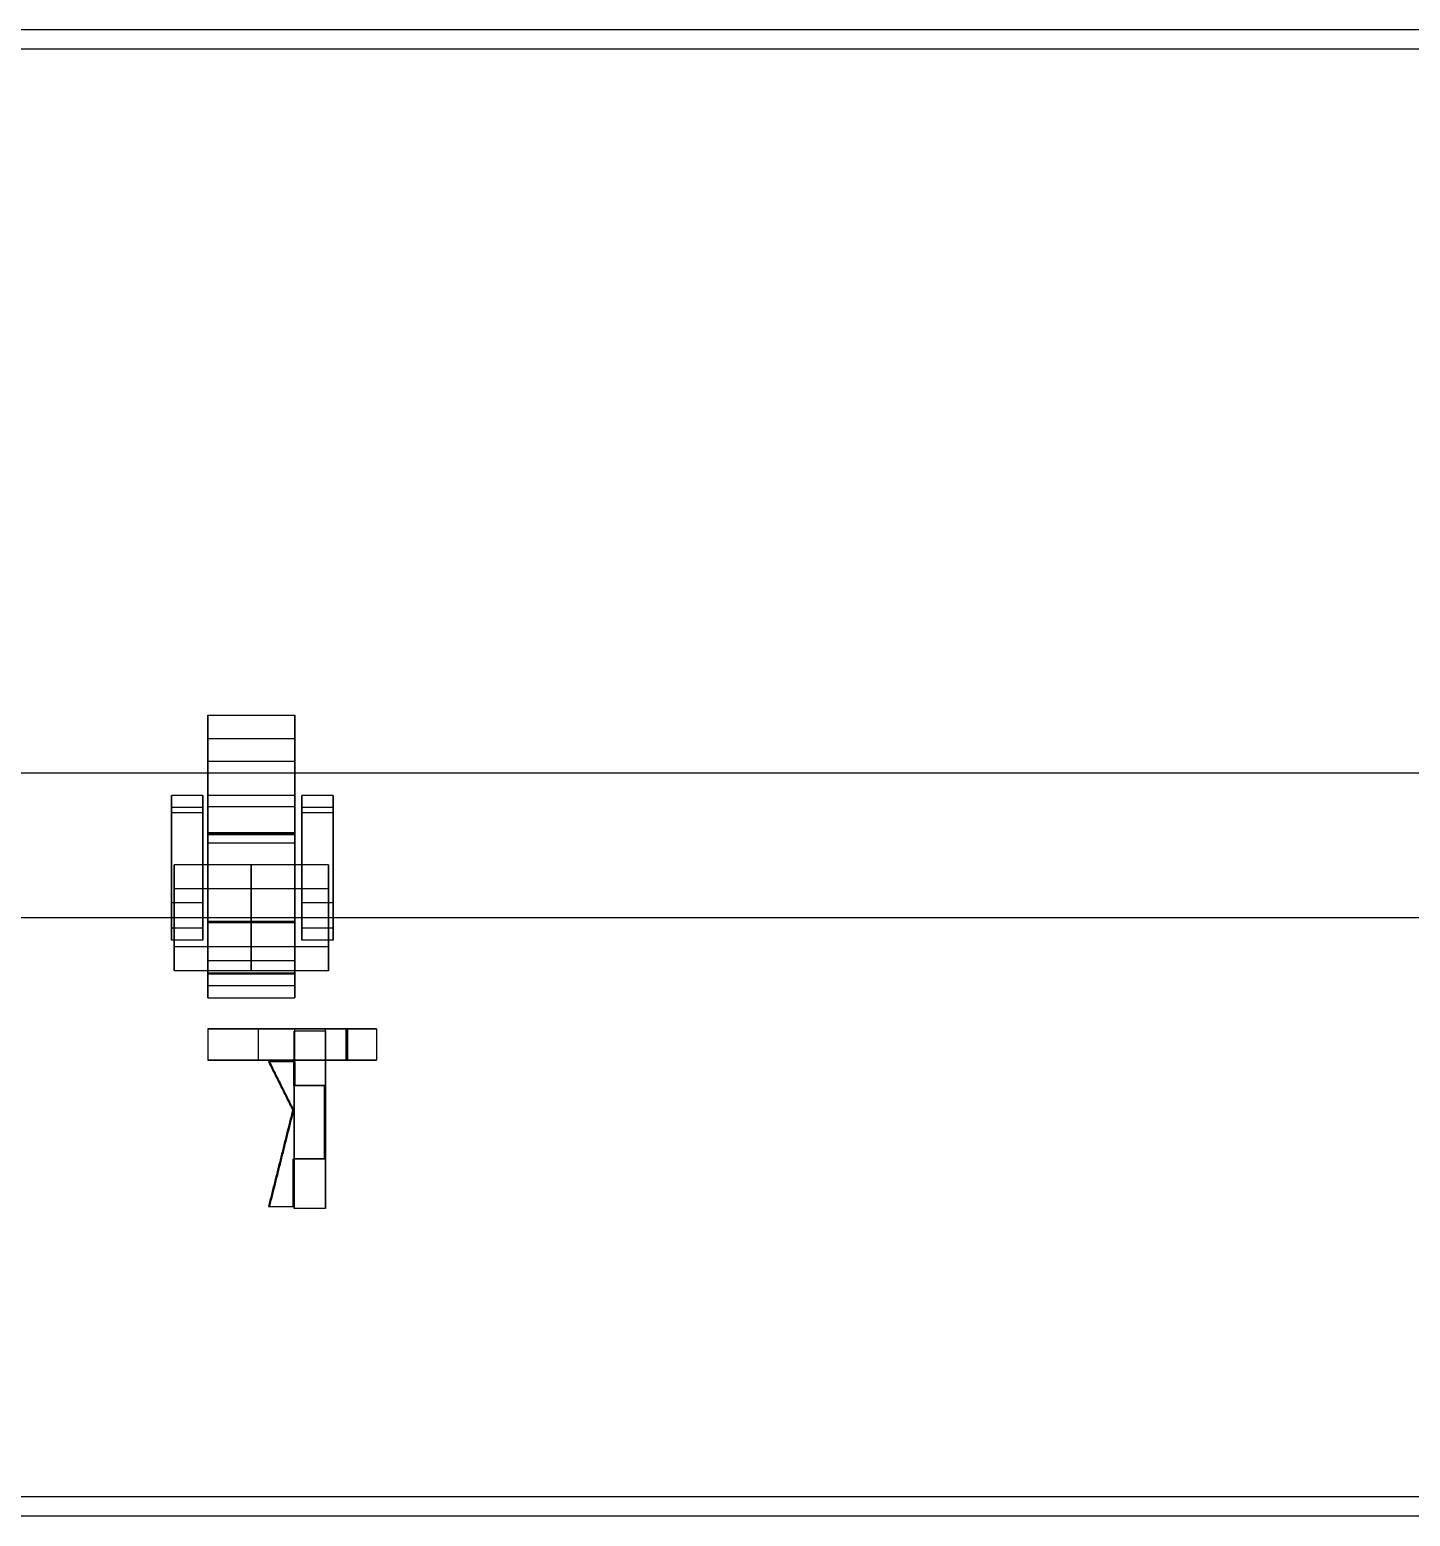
# Model space of a CAD drawing. Header units: millimetres. Extents: x -85 to 1059, y -155 to 155.
# Drawn here: x 201.1 to 487.1, y -154 to 154 of the extents above; entities that cross this region are included whole.
import ezdxf

# ---------------------------------------------------------------- set-up
doc = ezdxf.new("R2010")
doc.units = ezdxf.units.MM
doc.header["$MEASUREMENT"] = 0
doc.layers.add('Default', color=7, linetype='Continuous', true_color=0x000000)

msp = doc.modelspace()

# ---------------------------------------------------------------- linework, layer by layer
at = {"layer": 'Default'}
for p, q in [((231, -19, 258), (231, -24, 258)), ((263, -19, 258), (263, -24, 258)), ((231, -30, 269), (231, -30, 264)), ((231, -30, 252), (231, -30, 247)), ((263, -30, 269), (263, -30, 264)), ((263, -30, 252), (263, -30, 247)), ((231, -36, 258), (231, -41, 258)), ((263, -36, 258), (263, -41, 258))]:
    msp.add_line(p, q, dxfattribs=at)
for points, degree in [([(1000, 154), (500, 154), (0, 154)], 2), ([(1000, 150), (500, 150), (0, 150)], 2), ([(238, 7.16, 269.04), (238, 9.92, 269.04), (238, 11.96, 271.33), (238, 11.96, 274.09)], 3), ([(238, 11.96, 274.09), (247, 11.96, 274.09), (256, 11.96, 274.09)], 2), ([(238, 11.96, 274.09), (238, 11.96, 284.04), (238, 11.96, 294), (238, 11.96, 303.95)], 3), ([(238, 11.96, 303.95), (247, 11.96, 303.95), (256, 11.96, 303.95)], 2), ([(238, 11.96, 303.95), (238, 11.96, 306.71), (238, 9.92, 308.91), (238, 7.16, 308.91)], 3), ([(256, 7.16, 269.04), (256, 9.92, 269.04), (256, 11.96, 271.33), (256, 11.96, 274.09)], 3), ([(256, 11.96, 274.09), (256, 11.96, 284.04), (256, 11.96, 294), (256, 11.96, 303.95)], 3), ([(256, 11.96, 303.95), (256, 11.96, 306.71), (256, 9.92, 308.91), (256, 7.16, 308.91)], 3), ([(238, -12.71, 269.04), (238, -6.08, 269.04), (238, 0.54, 269.04), (238, 7.16, 269.04)], 3), ([(238, 7.16, 269.04), (247, 7.16, 269.04), (256, 7.16, 269.04)], 2), ([(238, 7.16, 308.91), (247, 7.16, 308.91), (256, 7.16, 308.91)], 2), ([(238, 7.16, 308.91), (238, -9.02, 308.91), (238, -25.21, 308.91), (238, -41.4, 308.91)], 3), ([(256, -12.71, 269.04), (256, -6.08, 269.04), (256, 0.54, 269.04), (256, 7.16, 269.04)], 3), ([(256, 7.16, 308.91), (256, -9.02, 308.91), (256, -25.21, 308.91), (256, -41.4, 308.91)], 3), ([(1039, 0, -6), (495.5, 0, -6), (-48, 0, -6)], 2), ([(1000, 0, -154), (500, 0, -154), (0, 0, -154)], 2), ([(1000, 0, -150), (500, 0, -150), (0, 0, -150)], 2), ([(238, 2.44, 278.92), (238, -18.2, 278.92), (238, -38.84, 278.92)], 2), ([(238, 2.44, 278.92), (247, 2.44, 278.92), (256, 2.44, 278.92)], 2), ([(238, -38.84, 298.68), (238, -18.2, 298.68), (238, 2.44, 298.68)], 2), ([(238, 2.44, 298.68), (247, 2.44, 298.68), (256, 2.44, 298.68)], 2), ([(238, 2.44, 298.68), (238, 2.44, 288.8), (238, 2.44, 278.92)], 2), ([(256, 2.44, 278.92), (256, -18.2, 278.92), (256, -38.84, 278.92)], 2), ([(256, -38.84, 298.68), (256, -18.2, 298.68), (256, 2.44, 298.68)], 2), ([(256, 2.44, 298.68), (256, 2.44, 288.8), (256, 2.44, 278.92)], 2), ([(1000, 0, 154), (500, 0, 154), (0, 0, 154)], 2), ([(1000, 0, 150), (500, 0, 150), (0, 0, 150)], 2), ([(237, -4.68, 237.06), (233.75, -4.68, 237.06), (230.5, -4.68, 237.06)], 2), ([(230.5, -4.68, 241.94), (230.5, -4.68, 240.31), (230.5, -4.68, 238.68), (230.5, -4.68, 237.06)], 3), ([(237, -4.68, 241.94), (233.75, -4.68, 241.94), (230.5, -4.68, 241.94)], 2), ([(230.5, -4.68, 237.06), (230.5, -4.68, 235.68), (230.5, -5.8, 234.56), (230.5, -7.18, 234.56)], 3), ([(230.5, -7.18, 244.44), (230.5, -5.8, 244.44), (230.5, -4.68, 243.32), (230.5, -4.68, 241.94)], 3), ([(237, -4.68, 241.94), (237, -4.68, 240.31), (237, -4.68, 238.68), (237, -4.68, 237.06)], 3), ([(237, -4.68, 237.06), (237, -4.68, 235.68), (237, -5.8, 234.56), (237, -7.18, 234.56)], 3), ([(237, -7.18, 244.44), (237, -5.8, 244.44), (237, -4.68, 243.32), (237, -4.68, 241.94)], 3), ([(238, -6.92, 234.47), (238, -5.54, 234.47), (238, -4.62, 235.63), (238, -4.62, 237.01)], 3), ([(238, -4.62, 237.01), (247, -4.62, 237.01), (256, -4.62, 237.01)], 2), ([(238, -4.62, 237.01), (238, -4.62, 238.64), (238, -4.62, 240.27), (238, -4.62, 241.89)], 3), ([(238, -4.62, 241.89), (247, -4.62, 241.89), (256, -4.62, 241.89)], 2), ([(238, -4.62, 241.89), (238, -4.62, 243.27), (238, -5.54, 244.35), (238, -6.92, 244.35)], 3), ([(256, -6.92, 234.47), (256, -5.54, 234.47), (256, -4.62, 235.63), (256, -4.62, 237.01)], 3), ([(256, -4.62, 237.01), (256, -4.62, 238.64), (256, -4.62, 240.27), (256, -4.62, 241.89)], 3), ([(256, -4.62, 241.89), (256, -4.62, 243.27), (256, -5.54, 244.35), (256, -6.92, 244.35)], 3), ([(264, -4.68, 237.17), (260.75, -4.68, 237.17), (257.5, -4.68, 237.17)], 2), ([(257.5, -4.68, 242.05), (257.5, -4.68, 240.42), (257.5, -4.68, 238.8), (257.5, -4.68, 237.17)], 3), ([(264, -4.68, 242.05), (260.75, -4.68, 242.05), (257.5, -4.68, 242.05)], 2), ([(257.5, -4.68, 237.17), (257.5, -4.68, 235.79), (257.5, -5.8, 234.67), (257.5, -7.18, 234.67)], 3), ([(257.5, -7.18, 244.55), (257.5, -5.8, 244.55), (257.5, -4.68, 243.43), (257.5, -4.68, 242.05)], 3), ([(264, -4.68, 242.05), (264, -4.68, 240.42), (264, -4.68, 238.8), (264, -4.68, 237.17)], 3), ([(264, -4.68, 237.17), (264, -4.68, 235.79), (264, -5.8, 234.67), (264, -7.18, 234.67)], 3), ([(264, -7.18, 244.55), (264, -5.8, 244.55), (264, -4.68, 243.43), (264, -4.68, 242.05)], 3), ([(237, -7.18, 234.56), (233.75, -7.18, 234.56), (230.5, -7.18, 234.56)], 2), ([(230.5, -7.18, 234.56), (230.5, -15.51, 234.56), (230.5, -23.84, 234.56), (230.5, -32.17, 234.56)], 3), ([(237, -7.18, 244.44), (233.75, -7.18, 244.44), (230.5, -7.18, 244.44)], 2), ([(230.5, -32.17, 244.44), (230.5, -23.84, 244.44), (230.5, -15.51, 244.44), (230.5, -7.18, 244.44)], 3), ([(237, -8.22, 239.47), (233.75, -8.22, 239.47), (230.5, -8.22, 239.47)], 2), ([(237, -7.18, 234.56), (237, -15.51, 234.56), (237, -23.84, 234.56), (237, -32.17, 234.56)], 3), ([(237, -32.17, 244.44), (237, -23.84, 244.44), (237, -15.51, 244.44), (237, -7.18, 244.44)], 3), ([(238, -30.72, 234.47), (238, -22.79, 234.47), (238, -14.85, 234.47), (238, -6.92, 234.47)], 3), ([(238, -6.92, 234.47), (247, -6.92, 234.47), (256, -6.92, 234.47)], 2), ([(238, -6.92, 244.35), (247, -6.92, 244.35), (256, -6.92, 244.35)], 2), ([(238, -6.92, 244.35), (238, -9.45, 244.35), (238, -11.97, 244.35), (238, -14.5, 244.35)], 3), ([(256, -30.72, 234.47), (256, -22.79, 234.47), (256, -14.85, 234.47), (256, -6.92, 234.47)], 3), ([(256, -6.92, 244.35), (256, -9.45, 244.35), (256, -11.97, 244.35), (256, -14.5, 244.35)], 3), ([(264, -7.18, 234.67), (260.75, -7.18, 234.67), (257.5, -7.18, 234.67)], 2), ([(257.5, -7.18, 234.67), (257.5, -15.51, 234.67), (257.5, -23.84, 234.67), (257.5, -32.17, 234.67)], 3), ([(264, -7.18, 244.55), (260.75, -7.18, 244.55), (257.5, -7.18, 244.55)], 2), ([(257.5, -32.17, 244.55), (257.5, -23.84, 244.55), (257.5, -15.51, 244.55), (257.5, -7.18, 244.55)], 3), ([(264, -8.22, 239.59), (260.75, -8.22, 239.59), (257.5, -8.22, 239.59)], 2), ([(264, -7.18, 234.67), (264, -15.51, 234.67), (264, -23.84, 234.67), (264, -32.17, 234.67)], 3), ([(264, -32.17, 244.55), (264, -23.84, 244.55), (264, -15.51, 244.55), (264, -7.18, 244.55)], 3), ([(238, -12.3, 239.6), (247, -12.3, 239.6), (256, -12.3, 239.6)], 2), ([(238, -12.55, 268.81), (247, -12.55, 268.81), (256, -12.55, 268.81)], 2), ([(238, -12.55, 268.81), (238, -12.6, 268.89), (238, -12.66, 268.97), (238, -12.71, 269.04)], 3), ([(238, -12.71, 269.04), (247, -12.71, 269.04), (256, -12.71, 269.04)], 2), ([(238, -14.5, 244.35), (247, -14.5, 244.35), (256, -14.5, 244.35)], 2), ([(256, -12.55, 268.81), (256, -12.6, 268.89), (256, -12.66, 268.97), (256, -12.71, 269.04)], 3), ([(263, -19, 258), (247, -19, 258), (231, -19, 258)], 2), ([(263, -24, 258), (247, -24, 258), (231, -24, 258)], 2), ([(237, -26.92, 239.47), (233.75, -26.92, 239.47), (230.5, -26.92, 239.47)], 2), ([(264, -26.92, 239.59), (260.75, -26.92, 239.59), (257.5, -26.92, 239.59)], 2), ([(1059, -30, 252), (515.5, -30, 252), (-28, -30, 252)], 2), ([(1059, -30, 184), (515.5, -30, 184), (-28, -30, 184)], 2), ([(263, -30, 247), (247, -30, 247), (231, -30, 247)], 2), ([(263, -30, 252), (247, -30, 252), (231, -30, 252)], 2), ([(263, -30, 269), (247, -30, 269), (231, -30, 269)], 2), ([(263, -30, 264), (247, -30, 264), (231, -30, 264)], 2), ([(238, -30.72, 210.96), (247, -30.72, 210.96), (256, -30.72, 210.96)], 2), ([(238, -30.72, 210.96), (238, -30.72, 218.79), (238, -30.72, 226.63), (238, -30.72, 234.47)], 3), ([(238, -30.72, 234.47), (247, -30.72, 234.47), (256, -30.72, 234.47)], 2), ([(256, -30.72, 210.96), (256, -30.72, 218.79), (256, -30.72, 226.63), (256, -30.72, 234.47)], 3), ([(237, -32.17, 234.56), (233.75, -32.17, 234.56), (230.5, -32.17, 234.56)], 2), ([(230.5, -32.17, 234.56), (230.5, -33.55, 234.56), (230.5, -34.67, 235.68), (230.5, -34.67, 237.06)], 3), ([(237, -32.17, 244.44), (233.75, -32.17, 244.44), (230.5, -32.17, 244.44)], 2), ([(230.5, -34.67, 241.94), (230.5, -34.67, 243.32), (230.5, -33.55, 244.44), (230.5, -32.17, 244.44)], 3), ([(237, -32.17, 234.56), (237, -33.55, 234.56), (237, -34.67, 235.68), (237, -34.67, 237.06)], 3), ([(237, -34.67, 241.94), (237, -34.67, 243.32), (237, -33.55, 244.44), (237, -32.17, 244.44)], 3), ([(238, -30.99, 239.6), (247, -30.99, 239.6), (256, -30.99, 239.6)], 2), ([(264, -32.17, 234.67), (260.75, -32.17, 234.67), (257.5, -32.17, 234.67)], 2), ([(257.5, -32.17, 234.67), (257.5, -33.55, 234.67), (257.5, -34.67, 235.79), (257.5, -34.67, 237.17)], 3), ([(264, -32.17, 244.55), (260.75, -32.17, 244.55), (257.5, -32.17, 244.55)], 2), ([(257.5, -34.67, 242.05), (257.5, -34.67, 243.43), (257.5, -33.55, 244.55), (257.5, -32.17, 244.55)], 3), ([(264, -32.17, 234.67), (264, -33.55, 234.67), (264, -34.67, 235.79), (264, -34.67, 237.17)], 3), ([(264, -34.67, 242.05), (264, -34.67, 243.43), (264, -33.55, 244.55), (264, -32.17, 244.55)], 3), ([(237, -34.67, 237.06), (233.75, -34.67, 237.06), (230.5, -34.67, 237.06)], 2), ([(237, -34.67, 241.94), (233.75, -34.67, 241.94), (230.5, -34.67, 241.94)], 2), ([(230.5, -34.67, 237.06), (230.5, -34.67, 238.68), (230.5, -34.67, 240.31), (230.5, -34.67, 241.94)], 3), ([(263, -36, 258), (247, -36, 258), (231, -36, 258)], 2), ([(237, -34.67, 237.06), (237, -34.67, 238.68), (237, -34.67, 240.31), (237, -34.67, 241.94)], 3), ([(264, -34.67, 237.17), (260.75, -34.67, 237.17), (257.5, -34.67, 237.17)], 2), ([(264, -34.67, 242.05), (260.75, -34.67, 242.05), (257.5, -34.67, 242.05)], 2), ([(257.5, -34.67, 237.17), (257.5, -34.67, 238.8), (257.5, -34.67, 240.42), (257.5, -34.67, 242.05)], 3), ([(264, -34.67, 237.17), (264, -34.67, 238.8), (264, -34.67, 240.42), (264, -34.67, 242.05)], 3), ([(238, -38.84, 278.92), (247, -38.84, 278.92), (256, -38.84, 278.92)], 2), ([(238, -38.84, 278.92), (238, -38.84, 288.8), (238, -38.84, 298.68)], 2), ([(238, -38.84, 298.68), (247, -38.84, 298.68), (256, -38.84, 298.68)], 2), ([(256, -38.84, 278.92), (256, -38.84, 288.8), (256, -38.84, 298.68)], 2), ([(263, -41, 258), (247, -41, 258), (231, -41, 258)], 2), ([(238, -41.4, 308.91), (247, -41.4, 308.91), (256, -41.4, 308.91)], 2), ([(238, -41.4, 308.91), (238, -44.16, 308.91), (238, -46.6, 306.71), (238, -46.6, 303.95)], 3), ([(238, -41.59, 257.96), (247, -41.59, 257.96), (256, -41.59, 257.96)], 2), ([(238, -41.59, 189.96), (247, -41.59, 189.96), (256, -41.59, 189.96)], 2), ([(256, -41.4, 308.91), (256, -44.16, 308.91), (256, -46.6, 306.71), (256, -46.6, 303.95)], 3), ([(238, -46.6, 173.79), (238, -45.75, 173.79), (238, -44.9, 173.79), (238, -44.06, 173.79)], 3), ([(238, -44.06, 173.79), (247, -44.06, 173.79), (256, -44.06, 173.79)], 2), ([(256, -46.6, 173.79), (256, -45.75, 173.79), (256, -44.9, 173.79), (256, -44.06, 173.79)], 3), ([(238, -46.6, 303.95), (247, -46.6, 303.95), (256, -46.6, 303.95)], 2), ([(238, -46.6, 173.79), (247, -46.6, 173.79), (256, -46.6, 173.79)], 2), ([(266.57, -53, 273.58), (252.28, -53, 273.58), (237.99, -53, 273.58)], 2), ([(237.99, -53, 273.58), (237.99, -56.25, 273.58), (237.99, -59.5, 273.58)], 2), ([(237.99, -53, 273.58), (237.99, -53, 223.66), (237.99, -53, 173.74)], 2), ([(237.99, -53, 173.74), (237.99, -56.25, 173.74), (237.99, -59.5, 173.74)], 2), ([(237.99, -53, 173.74), (252.45, -53, 173.74), (266.92, -53, 173.74)], 2), ([(248.46, -53, 181.59), (248.46, -56.25, 181.59), (248.46, -59.5, 181.59)], 2), ([(248.46, -53, 195.35), (248.46, -56.25, 195.35), (248.46, -59.5, 195.35)], 2), ([(248.46, -53, 256.38), (248.46, -56.25, 256.38), (248.46, -59.5, 256.38)], 2), ([(248.46, -53, 270.14), (248.46, -56.25, 270.14), (248.46, -59.5, 270.14)], 2), ([(262.4, -53.51, 253.83), (259.15, -53.51, 253.83), (255.9, -53.51, 253.83)], 2), ([(255.9, -59.51, 253.83), (255.9, -56.51, 253.83), (255.9, -53.51, 253.83)], 2), ([(262.4, -53.51, 193.5), (259.15, -53.51, 193.5), (255.9, -53.51, 193.5)], 2), ([(255.9, -53.51, 253.83), (255.9, -53.51, 223.66), (255.9, -53.51, 193.5)], 2), ([(255.9, -53.51, 193.5), (255.9, -56.51, 193.5), (255.9, -59.51, 193.5)], 2), ([(262.33, -53, 193.5), (259.16, -53, 193.5), (255.98, -53, 193.5)], 2), ([(255.98, -53, 193.5), (255.98, -56.25, 193.5), (255.98, -59.5, 193.5)], 2), ([(255.98, -53, 193.5), (255.98, -53, 223.66), (255.98, -53, 253.83)], 2), ([(255.98, -53, 253.83), (255.98, -56.25, 253.83), (255.98, -59.5, 253.83)], 2), ([(255.98, -53, 253.83), (259.16, -53, 253.83), (262.33, -53, 253.83)], 2), ([(262.33, -53, 193.5), (262.33, -56.25, 193.5), (262.33, -59.5, 193.5)], 2), ([(262.33, -53, 253.83), (262.33, -56.25, 253.83), (262.33, -59.5, 253.83)], 2), ([(262.33, -53, 253.83), (262.33, -53, 223.66), (262.33, -53, 193.5)], 2), ([(262.4, -59.51, 253.83), (262.4, -56.51, 253.83), (262.4, -53.51, 253.83)], 2), ([(262.4, -53.51, 253.83), (262.4, -53.51, 223.66), (262.4, -53.51, 193.5)], 2), ([(262.4, -53.51, 193.5), (262.4, -56.51, 193.5), (262.4, -59.51, 193.5)], 2), ([(272.92, -53, 293.34), (269.74, -53, 293.34), (266.57, -53, 293.34)], 2), ([(266.57, -53, 293.34), (266.57, -56.25, 293.34), (266.57, -59.5, 293.34)], 2), ([(266.57, -53, 293.34), (266.57, -53, 283.46), (266.57, -53, 273.58)], 2), ([(266.57, -53, 273.58), (266.57, -56.25, 273.58), (266.57, -59.5, 273.58)], 2), ([(266.92, -53, 173.74), (266.87, -53, 213.61), (266.83, -53, 253.47)], 2), ([(266.83, -53, 253.47), (266.83, -56.25, 253.47), (266.83, -59.5, 253.47)], 2), ([(266.83, -53, 253.47), (269.87, -53, 256.38), (272.92, -53, 259.29)], 2), ([(266.92, -53, 173.74), (266.92, -56.25, 173.74), (266.92, -59.5, 173.74)], 2), ([(272.92, -53, 259.29), (272.92, -56.25, 259.29), (272.92, -59.5, 259.29)], 2), ([(272.92, -53, 259.29), (272.92, -53, 276.31), (272.92, -53, 293.34)], 2), ([(272.92, -53, 293.34), (272.92, -56.25, 293.34), (272.92, -59.5, 293.34)], 2), ([(266.57, -59.5, 273.58), (252.28, -59.5, 273.58), (237.99, -59.5, 273.58)], 2), ([(237.99, -59.5, 273.58), (237.99, -59.5, 223.66), (237.99, -59.5, 173.74)], 2), ([(237.99, -59.5, 173.74), (252.45, -59.5, 173.74), (266.92, -59.5, 173.74)], 2), ([(255.85, -59.82, 178.6), (253.2, -59.82, 178.6), (250.56, -59.82, 178.6)], 2), ([(250.56, -59.82, 178.6), (250.56, -59.82, 181.85), (250.56, -59.82, 185.1)], 2), ([(255.85, -59.82, 185.1), (253.2, -59.82, 185.1), (250.56, -59.82, 185.1)], 2), ([(250.56, -59.82, 178.6), (253.06, -64.82, 178.6), (255.56, -69.82, 178.6)], 2), ([(250.56, -59.82, 185.1), (253.06, -64.82, 185.1), (255.56, -69.82, 185.1)], 2), ([(255.96, -59.82, 214), (253.32, -59.82, 214), (250.67, -59.82, 214)], 2), ([(250.67, -59.82, 214), (250.67, -59.82, 217.25), (250.67, -59.82, 220.5)], 2), ([(255.96, -59.82, 220.5), (253.32, -59.82, 220.5), (250.67, -59.82, 220.5)], 2), ([(250.67, -59.82, 214), (253.17, -64.82, 214), (255.67, -69.82, 214)], 2), ([(250.67, -59.82, 220.5), (253.17, -64.82, 220.5), (255.67, -69.82, 220.5)], 2), ([(256.07, -59.82, 247), (253.43, -59.82, 247), (250.78, -59.82, 247)], 2), ([(250.78, -59.82, 247), (250.78, -59.82, 250.25), (250.78, -59.82, 253.5)], 2), ([(256.07, -59.82, 253.5), (253.43, -59.82, 253.5), (250.78, -59.82, 253.5)], 2), ([(250.78, -59.82, 247), (253.28, -64.82, 247), (255.78, -69.82, 247)], 2), ([(250.78, -59.82, 253.5), (253.28, -64.82, 253.5), (255.78, -69.82, 253.5)], 2), ([(255.85, -64.76, 178.6), (255.85, -62.29, 178.6), (255.85, -59.82, 178.6)], 2), ([(255.85, -59.82, 178.6), (255.85, -59.82, 181.85), (255.85, -59.82, 185.1)], 2), ([(255.85, -64.76, 185.1), (255.85, -62.29, 185.1), (255.85, -59.82, 185.1)], 2), ([(262.4, -59.51, 253.83), (259.15, -59.51, 253.83), (255.9, -59.51, 253.83)], 2), ([(255.9, -59.51, 273.58), (255.9, -59.51, 263.7), (255.9, -59.51, 253.83)], 2), ([(262.4, -59.51, 273.58), (259.15, -59.51, 273.58), (255.9, -59.51, 273.58)], 2), ([(262.4, -59.51, 193.5), (259.15, -59.51, 193.5), (255.9, -59.51, 193.5)], 2), ([(262.4, -59.51, 173.74), (259.15, -59.51, 173.74), (255.9, -59.51, 173.74)], 2), ([(255.9, -59.51, 193.5), (255.9, -59.51, 183.62), (255.9, -59.51, 173.74)], 2), ([(255.9, -59.51, 173.74), (255.9, -74.85, 173.74), (255.9, -90.2, 173.74)], 2), ([(255.9, -90.2, 273.58), (255.9, -74.85, 273.58), (255.9, -59.51, 273.58)], 2), ([(255.96, -64.76, 214), (255.96, -62.29, 214), (255.96, -59.82, 214)], 2), ([(255.96, -59.82, 214), (255.96, -59.82, 217.25), (255.96, -59.82, 220.5)], 2), ([(255.96, -64.76, 220.5), (255.96, -62.29, 220.5), (255.96, -59.82, 220.5)], 2), ([(262.33, -59.5, 193.5), (259.16, -59.5, 193.5), (255.98, -59.5, 193.5)], 2), ([(255.98, -59.5, 193.5), (255.98, -59.5, 223.66), (255.98, -59.5, 253.83)], 2), ([(255.98, -59.5, 253.83), (259.16, -59.5, 253.83), (262.33, -59.5, 253.83)], 2), ([(256.07, -64.76, 247), (256.07, -62.29, 247), (256.07, -59.82, 247)], 2), ([(256.07, -59.82, 247), (256.07, -59.82, 250.25), (256.07, -59.82, 253.5)], 2), ([(256.07, -64.76, 253.5), (256.07, -62.29, 253.5), (256.07, -59.82, 253.5)], 2), ([(262.33, -59.5, 253.83), (262.33, -59.5, 223.66), (262.33, -59.5, 193.5)], 2), ([(262.4, -59.51, 273.58), (262.4, -59.51, 263.7), (262.4, -59.51, 253.83)], 2), ([(262.4, -59.51, 193.5), (262.4, -59.51, 183.62), (262.4, -59.51, 173.74)], 2), ([(262.4, -59.51, 173.74), (262.4, -74.85, 173.74), (262.4, -90.2, 173.74)], 2), ([(262.4, -90.2, 273.58), (262.4, -74.85, 273.58), (262.4, -59.51, 273.58)], 2), ([(272.92, -59.5, 293.34), (269.74, -59.5, 293.34), (266.57, -59.5, 293.34)], 2), ([(266.57, -59.5, 293.34), (266.57, -59.5, 283.46), (266.57, -59.5, 273.58)], 2), ([(266.92, -59.5, 173.74), (266.87, -59.5, 213.61), (266.83, -59.5, 253.47)], 2), ([(266.83, -59.5, 253.47), (269.87, -59.5, 256.38), (272.92, -59.5, 259.29)], 2), ([(272.92, -59.5, 259.29), (272.92, -59.5, 276.31), (272.92, -59.5, 293.34)], 2), ([(262.2, -64.76, 178.6), (259.03, -64.76, 178.6), (255.85, -64.76, 178.6)], 2), ([(255.85, -64.76, 178.6), (255.85, -64.76, 181.85), (255.85, -64.76, 185.1)], 2), ([(262.2, -64.76, 185.1), (259.03, -64.76, 185.1), (255.85, -64.76, 185.1)], 2), ([(262.4, -64.8, 213.96), (259.15, -64.8, 213.96), (255.9, -64.8, 213.96)], 2), ([(255.9, -79.97, 213.96), (255.9, -72.38, 213.96), (255.9, -64.8, 213.96)], 2), ([(262.4, -64.8, 220.31), (259.15, -64.8, 220.31), (255.9, -64.8, 220.31)], 2), ([(255.9, -64.8, 213.96), (255.9, -64.8, 217.14), (255.9, -64.8, 220.31)], 2), ([(255.9, -64.8, 220.31), (255.9, -72.38, 220.31), (255.9, -79.97, 220.31)], 2), ([(262.4, -64.8, 178.68), (259.15, -64.8, 178.68), (255.9, -64.8, 178.68)], 2), ([(255.9, -79.97, 178.68), (255.9, -72.38, 178.68), (255.9, -64.8, 178.68)], 2), ([(262.4, -64.8, 185.03), (259.15, -64.8, 185.03), (255.9, -64.8, 185.03)], 2), ([(255.9, -64.8, 178.68), (255.9, -64.8, 181.86), (255.9, -64.8, 185.03)], 2), ([(255.9, -64.8, 185.03), (255.9, -72.38, 185.03), (255.9, -79.97, 185.03)], 2), ([(262.4, -64.8, 247.12), (259.15, -64.8, 247.12), (255.9, -64.8, 247.12)], 2), ([(255.9, -79.97, 247.12), (255.9, -72.38, 247.12), (255.9, -64.8, 247.12)], 2), ([(262.4, -64.8, 253.47), (259.15, -64.8, 253.47), (255.9, -64.8, 253.47)], 2), ([(255.9, -64.8, 247.12), (255.9, -64.8, 250.3), (255.9, -64.8, 253.47)], 2), ([(255.9, -64.8, 253.47), (255.9, -72.38, 253.47), (255.9, -79.97, 253.47)], 2), ([(262.31, -64.76, 214), (259.14, -64.76, 214), (255.96, -64.76, 214)], 2), ([(255.96, -64.76, 214), (255.96, -64.76, 217.25), (255.96, -64.76, 220.5)], 2), ([(262.31, -64.76, 220.5), (259.14, -64.76, 220.5), (255.96, -64.76, 220.5)], 2), ([(262.42, -64.76, 247), (259.25, -64.76, 247), (256.07, -64.76, 247)], 2), ([(256.07, -64.76, 247), (256.07, -64.76, 250.25), (256.07, -64.76, 253.5)], 2), ([(262.42, -64.76, 253.5), (259.25, -64.76, 253.5), (256.07, -64.76, 253.5)], 2), ([(262.2, -79.93, 178.6), (262.2, -72.35, 178.6), (262.2, -64.76, 178.6)], 2), ([(262.2, -64.76, 178.6), (262.2, -64.76, 181.85), (262.2, -64.76, 185.1)], 2), ([(262.2, -79.93, 185.1), (262.2, -72.35, 185.1), (262.2, -64.76, 185.1)], 2), ([(262.31, -79.93, 214), (262.31, -72.35, 214), (262.31, -64.76, 214)], 2), ([(262.31, -64.76, 214), (262.31, -64.76, 217.25), (262.31, -64.76, 220.5)], 2), ([(262.31, -79.93, 220.5), (262.31, -72.35, 220.5), (262.31, -64.76, 220.5)], 2), ([(262.4, -79.97, 213.96), (262.4, -72.38, 213.96), (262.4, -64.8, 213.96)], 2), ([(262.4, -64.8, 213.96), (262.4, -64.8, 217.14), (262.4, -64.8, 220.31)], 2), ([(262.4, -64.8, 220.31), (262.4, -72.38, 220.31), (262.4, -79.97, 220.31)], 2), ([(262.4, -79.97, 178.68), (262.4, -72.38, 178.68), (262.4, -64.8, 178.68)], 2), ([(262.4, -64.8, 178.68), (262.4, -64.8, 181.86), (262.4, -64.8, 185.03)], 2), ([(262.4, -64.8, 185.03), (262.4, -72.38, 185.03), (262.4, -79.97, 185.03)], 2), ([(262.4, -79.97, 247.12), (262.4, -72.38, 247.12), (262.4, -64.8, 247.12)], 2), ([(262.4, -64.8, 247.12), (262.4, -64.8, 250.3), (262.4, -64.8, 253.47)], 2), ([(262.4, -64.8, 253.47), (262.4, -72.38, 253.47), (262.4, -79.97, 253.47)], 2), ([(262.42, -79.93, 247), (262.42, -72.35, 247), (262.42, -64.76, 247)], 2), ([(262.42, -64.76, 247), (262.42, -64.76, 250.25), (262.42, -64.76, 253.5)], 2), ([(262.42, -79.93, 253.5), (262.42, -72.35, 253.5), (262.42, -64.76, 253.5)], 2), ([(255.56, -69.82, 178.6), (253.06, -79.82, 178.6), (250.56, -89.81, 178.6)], 2), ([(255.56, -69.82, 185.1), (253.06, -79.82, 185.1), (250.56, -89.81, 185.1)], 2), ([(255.67, -69.82, 214), (253.17, -79.82, 214), (250.67, -89.81, 214)], 2), ([(255.67, -69.82, 220.5), (253.17, -79.82, 220.5), (250.67, -89.81, 220.5)], 2), ([(255.78, -69.82, 247), (253.28, -79.82, 247), (250.78, -89.81, 247)], 2), ([(255.78, -69.82, 253.5), (253.28, -79.82, 253.5), (250.78, -89.81, 253.5)], 2), ([(255.56, -69.82, 178.6), (255.56, -69.82, 181.85), (255.56, -69.82, 185.1)], 2), ([(255.67, -69.82, 214), (255.67, -69.82, 217.25), (255.67, -69.82, 220.5)], 2), ([(255.78, -69.82, 247), (255.78, -69.82, 250.25), (255.78, -69.82, 253.5)], 2), ([(255.7, -89.81, 178.6), (255.7, -84.87, 178.6), (255.7, -79.93, 178.6)], 2), ([(255.7, -79.93, 178.6), (255.7, -79.93, 181.85), (255.7, -79.93, 185.1)], 2), ([(255.7, -89.81, 185.1), (255.7, -84.87, 185.1), (255.7, -79.93, 185.1)], 2), ([(255.7, -79.93, 178.6), (258.95, -79.93, 178.6), (262.2, -79.93, 178.6)], 2), ([(255.7, -79.93, 185.1), (258.95, -79.93, 185.1), (262.2, -79.93, 185.1)], 2), ([(255.81, -89.81, 214), (255.81, -84.87, 214), (255.81, -79.93, 214)], 2), ([(255.81, -79.93, 214), (255.81, -79.93, 217.25), (255.81, -79.93, 220.5)], 2), ([(255.81, -89.81, 220.5), (255.81, -84.87, 220.5), (255.81, -79.93, 220.5)], 2), ([(255.81, -79.93, 214), (259.06, -79.93, 214), (262.31, -79.93, 214)], 2), ([(255.81, -79.93, 220.5), (259.06, -79.93, 220.5), (262.31, -79.93, 220.5)], 2), ([(262.4, -79.97, 213.96), (259.15, -79.97, 213.96), (255.9, -79.97, 213.96)], 2), ([(262.4, -79.97, 220.31), (259.15, -79.97, 220.31), (255.9, -79.97, 220.31)], 2), ([(255.9, -79.97, 220.31), (255.9, -79.97, 217.14), (255.9, -79.97, 213.96)], 2), ([(262.4, -79.97, 178.68), (259.15, -79.97, 178.68), (255.9, -79.97, 178.68)], 2), ([(262.4, -79.97, 185.03), (259.15, -79.97, 185.03), (255.9, -79.97, 185.03)], 2), ([(255.9, -79.97, 185.03), (255.9, -79.97, 181.86), (255.9, -79.97, 178.68)], 2), ([(262.4, -79.97, 247.12), (259.15, -79.97, 247.12), (255.9, -79.97, 247.12)], 2), ([(262.4, -79.97, 253.47), (259.15, -79.97, 253.47), (255.9, -79.97, 253.47)], 2), ([(255.9, -79.97, 253.47), (255.9, -79.97, 250.3), (255.9, -79.97, 247.12)], 2), ([(255.92, -89.81, 247), (255.92, -84.87, 247), (255.92, -79.93, 247)], 2), ([(255.92, -79.93, 247), (255.92, -79.93, 250.25), (255.92, -79.93, 253.5)], 2), ([(255.92, -89.81, 253.5), (255.92, -84.87, 253.5), (255.92, -79.93, 253.5)], 2), ([(255.92, -79.93, 247), (259.17, -79.93, 247), (262.42, -79.93, 247)], 2), ([(255.92, -79.93, 253.5), (259.17, -79.93, 253.5), (262.42, -79.93, 253.5)], 2), ([(262.2, -79.93, 178.6), (262.2, -79.93, 181.85), (262.2, -79.93, 185.1)], 2), ([(262.31, -79.93, 214), (262.31, -79.93, 217.25), (262.31, -79.93, 220.5)], 2), ([(262.4, -79.97, 220.31), (262.4, -79.97, 217.14), (262.4, -79.97, 213.96)], 2), ([(262.4, -79.97, 185.03), (262.4, -79.97, 181.86), (262.4, -79.97, 178.68)], 2), ([(262.4, -79.97, 253.47), (262.4, -79.97, 250.3), (262.4, -79.97, 247.12)], 2), ([(262.42, -79.93, 247), (262.42, -79.93, 250.25), (262.42, -79.93, 253.5)], 2), ([(250.56, -89.81, 178.6), (253.13, -89.81, 178.6), (255.7, -89.81, 178.6)], 2), ([(250.56, -89.81, 185.1), (253.13, -89.81, 185.1), (255.7, -89.81, 185.1)], 2), ([(250.56, -89.81, 178.6), (250.56, -89.81, 181.85), (250.56, -89.81, 185.1)], 2), ([(250.67, -89.81, 214), (253.24, -89.81, 214), (255.81, -89.81, 214)], 2), ([(250.67, -89.81, 220.5), (253.24, -89.81, 220.5), (255.81, -89.81, 220.5)], 2), ([(250.67, -89.81, 214), (250.67, -89.81, 217.25), (250.67, -89.81, 220.5)], 2), ([(250.78, -89.81, 247), (253.35, -89.81, 247), (255.92, -89.81, 247)], 2), ([(250.78, -89.81, 253.5), (253.35, -89.81, 253.5), (255.92, -89.81, 253.5)], 2), ([(250.78, -89.81, 247), (250.78, -89.81, 250.25), (250.78, -89.81, 253.5)], 2), ([(255.7, -89.81, 178.6), (255.7, -89.81, 181.85), (255.7, -89.81, 185.1)], 2), ([(255.81, -89.81, 214), (255.81, -89.81, 217.25), (255.81, -89.81, 220.5)], 2), ([(262.4, -90.2, 173.74), (259.15, -90.2, 173.74), (255.9, -90.2, 173.74)], 2), ([(262.4, -90.2, 273.58), (259.15, -90.2, 273.58), (255.9, -90.2, 273.58)], 2), ([(255.9, -90.2, 173.74), (255.9, -90.2, 223.66), (255.9, -90.2, 273.58)], 2), ([(255.92, -89.81, 247), (255.92, -89.81, 250.25), (255.92, -89.81, 253.5)], 2), ([(262.4, -90.2, 173.74), (262.4, -90.2, 223.66), (262.4, -90.2, 273.58)], 2), ([(1000, -150), (500, -150), (0, -150)], 2), ([(1000, -154), (500, -154), (0, -154)], 2)]:
    msp.add_open_spline(points, degree=degree, dxfattribs=at)
for points, knots in [([(230.5, -8.22, 239.47), (230.5, -8.22, 240.58), (230.5, -9.12, 241.47), (230.5, -10.22, 241.47), (230.5, -11.33, 241.47), (230.5, -12.22, 240.58), (230.5, -12.22, 239.47), (230.5, -12.22, 238.37), (230.5, -11.33, 237.47), (230.5, -10.22, 237.47), (230.5, -9.12, 237.47), (230.5, -8.22, 238.37), (230.5, -8.22, 239.47)], [0, 0, 0, 0, 1, 1, 1, 2, 2, 2, 3, 3, 3, 4, 4, 4, 4]), ([(237, -8.22, 239.47), (237, -8.22, 240.58), (237, -9.12, 241.47), (237, -10.22, 241.47), (237, -11.33, 241.47), (237, -12.22, 240.58), (237, -12.22, 239.47), (237, -12.22, 238.37), (237, -11.33, 237.47), (237, -10.22, 237.47), (237, -9.12, 237.47), (237, -8.22, 238.37), (237, -8.22, 239.47)], [0, 0, 0, 0, 1, 1, 1, 2, 2, 2, 3, 3, 3, 4, 4, 4, 4]), ([(238, -12.3, 239.6), (238, -12.3, 240.71), (238, -11.4, 241.6), (238, -10.3, 241.6), (238, -9.19, 241.6), (238, -8.3, 240.71), (238, -8.3, 239.6), (238, -8.3, 238.5), (238, -9.19, 237.6), (238, -10.3, 237.6), (238, -11.4, 237.6), (238, -12.3, 238.5), (238, -12.3, 239.6)], [839.028219, 839.028219, 839.028219, 839.028219, 840.028219, 840.028219, 840.028219, 841.028219, 841.028219, 841.028219, 842.028219, 842.028219, 842.028219, 843.028219, 843.028219, 843.028219, 843.028219]), ([(256, -12.3, 239.6), (256, -12.3, 240.71), (256, -11.4, 241.6), (256, -10.3, 241.6), (256, -9.19, 241.6), (256, -8.3, 240.71), (256, -8.3, 239.6), (256, -8.3, 238.5), (256, -9.19, 237.6), (256, -10.3, 237.6), (256, -11.4, 237.6), (256, -12.3, 238.5), (256, -12.3, 239.6)], [839.028219, 839.028219, 839.028219, 839.028219, 840.028219, 840.028219, 840.028219, 841.028219, 841.028219, 841.028219, 842.028219, 842.028219, 842.028219, 843.028219, 843.028219, 843.028219, 843.028219]), ([(257.5, -8.22, 239.59), (257.5, -8.22, 240.69), (257.5, -9.12, 241.59), (257.5, -10.22, 241.59), (257.5, -11.33, 241.59), (257.5, -12.22, 240.69), (257.5, -12.22, 239.59), (257.5, -12.22, 238.48), (257.5, -11.33, 237.59), (257.5, -10.22, 237.59), (257.5, -9.12, 237.59), (257.5, -8.22, 238.48), (257.5, -8.22, 239.59)], [0, 0, 0, 0, 1, 1, 1, 2, 2, 2, 3, 3, 3, 4, 4, 4, 4]), ([(264, -8.22, 239.59), (264, -8.22, 240.69), (264, -9.12, 241.59), (264, -10.22, 241.59), (264, -11.33, 241.59), (264, -12.22, 240.69), (264, -12.22, 239.59), (264, -12.22, 238.48), (264, -11.33, 237.59), (264, -10.22, 237.59), (264, -9.12, 237.59), (264, -8.22, 238.48), (264, -8.22, 239.59)], [0, 0, 0, 0, 1, 1, 1, 2, 2, 2, 3, 3, 3, 4, 4, 4, 4]), ([(238, -14.5, 244.35), (238, -11.38, 247.88), (238, -9.49, 252.71), (238, -9.49, 257.9), (238, -9.49, 261.91), (238, -10.61, 265.64), (238, -12.55, 268.81)], [832.241, 832.241, 832.241, 832.241, 833.241, 833.241, 833.241, 834.241, 834.241, 834.241, 834.241]), ([(238, -44.06, 173.79), (238, -40.43, 170.62), (238, -35.56, 168.84), (238, -30.49, 168.84), (238, -18.89, 168.84), (238, -9.6, 178.3), (238, -9.6, 189.9), (238, -9.6, 201.5), (238, -19.08, 210.96), (238, -30.72, 210.96)], [657.789, 657.789, 657.789, 657.789, 658.789, 658.789, 658.789, 659.789, 659.789, 659.789, 660.789, 660.789, 660.789, 660.789]), ([(256, -14.5, 244.35), (256, -11.38, 247.88), (256, -9.49, 252.71), (256, -9.49, 257.9), (256, -9.49, 261.91), (256, -10.61, 265.64), (256, -12.55, 268.81)], [832.241, 832.241, 832.241, 832.241, 833.241, 833.241, 833.241, 834.241, 834.241, 834.241, 834.241]), ([(256, -44.06, 173.79), (256, -40.43, 170.62), (256, -35.56, 168.84), (256, -30.49, 168.84), (256, -18.89, 168.84), (256, -9.6, 178.3), (256, -9.6, 189.9), (256, -9.6, 201.5), (256, -19.08, 210.96), (256, -30.72, 210.96)], [657.789, 657.789, 657.789, 657.789, 658.789, 658.789, 658.789, 659.789, 659.789, 659.789, 660.789, 660.789, 660.789, 660.789]), ([(238, -41.59, 257.96), (238, -41.59, 264.09), (238, -36.62, 269.05), (238, -30.49, 269.05), (238, -24.36, 269.05), (238, -19.39, 264.09), (238, -19.39, 257.96), (238, -19.39, 251.82), (238, -24.36, 246.85), (238, -30.49, 246.85), (238, -36.62, 246.85), (238, -41.59, 251.82), (238, -41.59, 257.96)], [847.028219, 847.028219, 847.028219, 847.028219, 848.028219, 848.028219, 848.028219, 849.028219, 849.028219, 849.028219, 850.028219, 850.028219, 850.028219, 851.028219, 851.028219, 851.028219, 851.028219]), ([(238, -41.59, 189.96), (238, -41.59, 196.09), (238, -36.62, 201.05), (238, -30.49, 201.05), (238, -24.36, 201.05), (238, -19.39, 196.09), (238, -19.39, 189.96), (238, -19.39, 183.82), (238, -24.36, 178.85), (238, -30.49, 178.85), (238, -36.62, 178.85), (238, -41.59, 183.82), (238, -41.59, 189.96)], [851.028219, 851.028219, 851.028219, 851.028219, 852.028219, 852.028219, 852.028219, 853.028219, 853.028219, 853.028219, 854.028219, 854.028219, 854.028219, 855.028219, 855.028219, 855.028219, 855.028219]), ([(256, -41.59, 257.96), (256, -41.59, 264.09), (256, -36.62, 269.05), (256, -30.49, 269.05), (256, -24.36, 269.05), (256, -19.39, 264.09), (256, -19.39, 257.96), (256, -19.39, 251.82), (256, -24.36, 246.85), (256, -30.49, 246.85), (256, -36.62, 246.85), (256, -41.59, 251.82), (256, -41.59, 257.96)], [847.028219, 847.028219, 847.028219, 847.028219, 848.028219, 848.028219, 848.028219, 849.028219, 849.028219, 849.028219, 850.028219, 850.028219, 850.028219, 851.028219, 851.028219, 851.028219, 851.028219]), ([(256, -41.59, 189.96), (256, -41.59, 196.09), (256, -36.62, 201.05), (256, -30.49, 201.05), (256, -24.36, 201.05), (256, -19.39, 196.09), (256, -19.39, 189.96), (256, -19.39, 183.82), (256, -24.36, 178.85), (256, -30.49, 178.85), (256, -36.62, 178.85), (256, -41.59, 183.82), (256, -41.59, 189.96)], [851.028219, 851.028219, 851.028219, 851.028219, 852.028219, 852.028219, 852.028219, 853.028219, 853.028219, 853.028219, 854.028219, 854.028219, 854.028219, 855.028219, 855.028219, 855.028219, 855.028219]), ([(230.5, -26.92, 239.47), (230.5, -26.92, 240.58), (230.5, -27.82, 241.47), (230.5, -28.92, 241.47), (230.5, -30.03, 241.47), (230.5, -30.92, 240.58), (230.5, -30.92, 239.47), (230.5, -30.92, 238.37), (230.5, -30.03, 237.47), (230.5, -28.92, 237.47), (230.5, -27.82, 237.47), (230.5, -26.92, 238.37), (230.5, -26.92, 239.47)], [4, 4, 4, 4, 5, 5, 5, 6, 6, 6, 7, 7, 7, 8, 8, 8, 8]), ([(237, -26.92, 239.47), (237, -26.92, 240.58), (237, -27.82, 241.47), (237, -28.92, 241.47), (237, -30.03, 241.47), (237, -30.92, 240.58), (237, -30.92, 239.47), (237, -30.92, 238.37), (237, -30.03, 237.47), (237, -28.92, 237.47), (237, -27.82, 237.47), (237, -26.92, 238.37), (237, -26.92, 239.47)], [4, 4, 4, 4, 5, 5, 5, 6, 6, 6, 7, 7, 7, 8, 8, 8, 8]), ([(238, -30.99, 239.6), (238, -30.99, 240.71), (238, -30.1, 241.6), (238, -28.99, 241.6), (238, -27.89, 241.6), (238, -26.99, 240.71), (238, -26.99, 239.6), (238, -26.99, 238.5), (238, -27.89, 237.6), (238, -28.99, 237.6), (238, -30.1, 237.6), (238, -30.99, 238.5), (238, -30.99, 239.6)], [835.028219, 835.028219, 835.028219, 835.028219, 836.028219, 836.028219, 836.028219, 837.028219, 837.028219, 837.028219, 838.028219, 838.028219, 838.028219, 839.028219, 839.028219, 839.028219, 839.028219]), ([(256, -30.99, 239.6), (256, -30.99, 240.71), (256, -30.1, 241.6), (256, -28.99, 241.6), (256, -27.89, 241.6), (256, -26.99, 240.71), (256, -26.99, 239.6), (256, -26.99, 238.5), (256, -27.89, 237.6), (256, -28.99, 237.6), (256, -30.1, 237.6), (256, -30.99, 238.5), (256, -30.99, 239.6)], [835.028219, 835.028219, 835.028219, 835.028219, 836.028219, 836.028219, 836.028219, 837.028219, 837.028219, 837.028219, 838.028219, 838.028219, 838.028219, 839.028219, 839.028219, 839.028219, 839.028219]), ([(257.5, -26.92, 239.59), (257.5, -26.92, 240.69), (257.5, -27.82, 241.59), (257.5, -28.92, 241.59), (257.5, -30.03, 241.59), (257.5, -30.92, 240.69), (257.5, -30.92, 239.59), (257.5, -30.92, 238.48), (257.5, -30.03, 237.59), (257.5, -28.92, 237.59), (257.5, -27.82, 237.59), (257.5, -26.92, 238.48), (257.5, -26.92, 239.59)], [4, 4, 4, 4, 5, 5, 5, 6, 6, 6, 7, 7, 7, 8, 8, 8, 8]), ([(264, -26.92, 239.59), (264, -26.92, 240.69), (264, -27.82, 241.59), (264, -28.92, 241.59), (264, -30.03, 241.59), (264, -30.92, 240.69), (264, -30.92, 239.59), (264, -30.92, 238.48), (264, -30.03, 237.59), (264, -28.92, 237.59), (264, -27.82, 237.59), (264, -26.92, 238.48), (264, -26.92, 239.59)], [4, 4, 4, 4, 5, 5, 5, 6, 6, 6, 7, 7, 7, 8, 8, 8, 8]), ([(238, -46.6, 303.95), (238, -46.6, 296.5), (238, -46.6, 289.06), (238, -46.6, 281.61), (238, -46.6, 245.67), (238, -46.6, 209.73), (238, -46.6, 173.79)], [281.635, 281.635, 281.635, 281.635, 344.961, 344.961, 344.961, 650.585, 650.585, 650.585, 650.585]), ([(256, -46.6, 303.95), (256, -46.6, 296.5), (256, -46.6, 289.06), (256, -46.6, 281.61), (256, -46.6, 245.67), (256, -46.6, 209.73), (256, -46.6, 173.79)], [281.635, 281.635, 281.635, 281.635, 344.961, 344.961, 344.961, 650.585, 650.585, 650.585, 650.585]), ([(248.46, -53, 181.59), (248.46, -53, 180.76), (247.79, -53, 180.09), (246.96, -53, 180.09), (246.13, -53, 180.09), (245.46, -53, 180.76), (245.46, -53, 181.59), (245.46, -53, 182.42), (246.13, -53, 183.09), (246.96, -53, 183.09), (247.79, -53, 183.09), (248.46, -53, 182.42), (248.46, -53, 181.59)], [4, 4, 4, 4, 5, 5, 5, 6, 6, 6, 7, 7, 7, 8, 8, 8, 8]), ([(248.46, -53, 195.35), (248.46, -53, 194.52), (247.79, -53, 193.85), (246.96, -53, 193.85), (246.13, -53, 193.85), (245.46, -53, 194.52), (245.46, -53, 195.35), (245.46, -53, 196.18), (246.13, -53, 196.85), (246.96, -53, 196.85), (247.79, -53, 196.85), (248.46, -53, 196.18), (248.46, -53, 195.35)], [8, 8, 8, 8, 9, 9, 9, 10, 10, 10, 11, 11, 11, 12, 12, 12, 12]), ([(248.46, -53, 256.38), (248.46, -53, 255.55), (247.79, -53, 254.88), (246.96, -53, 254.88), (246.13, -53, 254.88), (245.46, -53, 255.55), (245.46, -53, 256.38), (245.46, -53, 257.21), (246.13, -53, 257.88), (246.96, -53, 257.88), (247.79, -53, 257.88), (248.46, -53, 257.21), (248.46, -53, 256.38)], [12, 12, 12, 12, 13, 13, 13, 14, 14, 14, 15, 15, 15, 16, 16, 16, 16]), ([(248.46, -53, 270.14), (248.46, -53, 269.31), (247.79, -53, 268.64), (246.96, -53, 268.64), (246.13, -53, 268.64), (245.46, -53, 269.31), (245.46, -53, 270.14), (245.46, -53, 270.97), (246.13, -53, 271.64), (246.96, -53, 271.64), (247.79, -53, 271.64), (248.46, -53, 270.97), (248.46, -53, 270.14)], [16, 16, 16, 16, 17, 17, 17, 18, 18, 18, 19, 19, 19, 20, 20, 20, 20]), ([(248.46, -59.5, 181.59), (248.46, -59.5, 180.76), (247.79, -59.5, 180.09), (246.96, -59.5, 180.09), (246.13, -59.5, 180.09), (245.46, -59.5, 180.76), (245.46, -59.5, 181.59), (245.46, -59.5, 182.42), (246.13, -59.5, 183.09), (246.96, -59.5, 183.09), (247.79, -59.5, 183.09), (248.46, -59.5, 182.42), (248.46, -59.5, 181.59)], [4, 4, 4, 4, 5, 5, 5, 6, 6, 6, 7, 7, 7, 8, 8, 8, 8]), ([(248.46, -59.5, 195.35), (248.46, -59.5, 194.52), (247.79, -59.5, 193.85), (246.96, -59.5, 193.85), (246.13, -59.5, 193.85), (245.46, -59.5, 194.52), (245.46, -59.5, 195.35), (245.46, -59.5, 196.18), (246.13, -59.5, 196.85), (246.96, -59.5, 196.85), (247.79, -59.5, 196.85), (248.46, -59.5, 196.18), (248.46, -59.5, 195.35)], [8, 8, 8, 8, 9, 9, 9, 10, 10, 10, 11, 11, 11, 12, 12, 12, 12]), ([(248.46, -59.5, 256.38), (248.46, -59.5, 255.55), (247.79, -59.5, 254.88), (246.96, -59.5, 254.88), (246.13, -59.5, 254.88), (245.46, -59.5, 255.55), (245.46, -59.5, 256.38), (245.46, -59.5, 257.21), (246.13, -59.5, 257.88), (246.96, -59.5, 257.88), (247.79, -59.5, 257.88), (248.46, -59.5, 257.21), (248.46, -59.5, 256.38)], [12, 12, 12, 12, 13, 13, 13, 14, 14, 14, 15, 15, 15, 16, 16, 16, 16]), ([(248.46, -59.5, 270.14), (248.46, -59.5, 269.31), (247.79, -59.5, 268.64), (246.96, -59.5, 268.64), (246.13, -59.5, 268.64), (245.46, -59.5, 269.31), (245.46, -59.5, 270.14), (245.46, -59.5, 270.97), (246.13, -59.5, 271.64), (246.96, -59.5, 271.64), (247.79, -59.5, 271.64), (248.46, -59.5, 270.97), (248.46, -59.5, 270.14)], [16, 16, 16, 16, 17, 17, 17, 18, 18, 18, 19, 19, 19, 20, 20, 20, 20])]:
    msp.add_open_spline(points, degree=3, knots=knots, dxfattribs=at)
for points, knots in [([(231, -30, 247), (231, -41, 247), (231, -41, 258), (231, -41, 269), (231, -30, 269), (231, -19, 269), (231, -19, 258), (231, -19, 247), (231, -30, 247)], [0, 0, 0, 17.27876, 17.27876, 34.557519, 34.557519, 51.836279, 51.836279, 69.115038, 69.115038, 69.115038]), ([(247, -30, 247), (247, -41, 247), (247, -41, 258), (247, -41, 269), (247, -30, 269), (247, -19, 269), (247, -19, 258), (247, -19, 247), (247, -30, 247)], [0, 0, 0, 17.27876, 17.27876, 34.557519, 34.557519, 51.836279, 51.836279, 69.115038, 69.115038, 69.115038]), ([(263, -30, 247), (263, -41, 247), (263, -41, 258), (263, -41, 269), (263, -30, 269), (263, -19, 269), (263, -19, 258), (263, -19, 247), (263, -30, 247)], [0, 0, 0, 17.27876, 17.27876, 34.557519, 34.557519, 51.836279, 51.836279, 69.115038, 69.115038, 69.115038]), ([(231, -30, 252), (231, -36, 252), (231, -36, 258), (231, -36, 264), (231, -30, 264), (231, -24, 264), (231, -24, 258), (231, -24, 252), (231, -30, 252)], [0, 0, 0, 9.424778, 9.424778, 18.849556, 18.849556, 28.274334, 28.274334, 37.699112, 37.699112, 37.699112]), ([(247, -30, 252), (247, -36, 252), (247, -36, 258), (247, -36, 264), (247, -30, 264), (247, -24, 264), (247, -24, 258), (247, -24, 252), (247, -30, 252)], [0, 0, 0, 9.424778, 9.424778, 18.849556, 18.849556, 28.274334, 28.274334, 37.699112, 37.699112, 37.699112]), ([(263, -30, 252), (263, -36, 252), (263, -36, 258), (263, -36, 264), (263, -30, 264), (263, -24, 264), (263, -24, 258), (263, -24, 252), (263, -30, 252)], [0, 0, 0, 9.424778, 9.424778, 18.849556, 18.849556, 28.274334, 28.274334, 37.699112, 37.699112, 37.699112])]:
    msp.add_rational_spline(points, [1, 0.707106781187, 1, 0.707106781187, 1, 0.707106781187, 1, 0.707106781187, 1], degree=2, knots=knots, dxfattribs=at)

doc.saveas('drawing.dxf')
